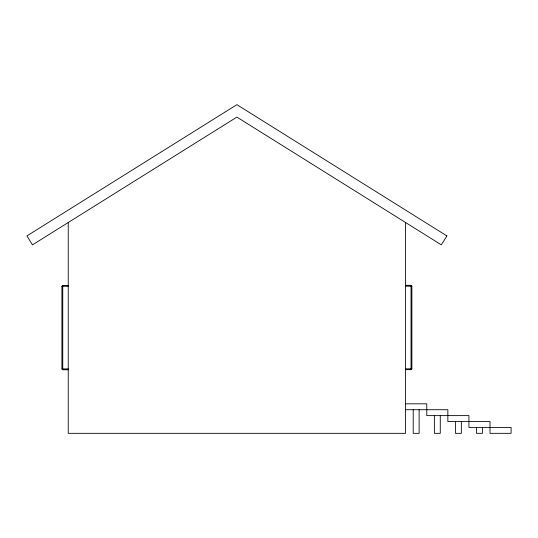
<?xml version="1.0" encoding="UTF-8"?>
<svg xmlns="http://www.w3.org/2000/svg" width="538" height="538" viewBox="0 0 538 538"><rect width="100%" height="100%" fill="white"/><g stroke="black" fill="none" stroke-linecap="round" stroke-linejoin="round"><path stroke-width="0.81" d="M68.239 369.754L62.758 369.754L61.917 368.913L61.917 286.27L62.758 285.429L68.239 285.429M405.551 369.66L411.032 369.66L411.879 368.819L411.879 286.176L411.032 285.335L405.551 285.335M405.551 286.176L411.879 286.176M61.917 286.27L68.239 286.27M405.551 368.819L411.879 368.819M61.917 368.913L68.239 368.913M405.551 403.816L426.775 403.816L426.775 415.618L468.934 415.618L468.934 427.428L511.1 427.428L511.1 433.332L490.017 433.332L490.017 421.523L447.851 421.523L447.851 409.721L405.551 409.721M482.404 427.428L482.438 433.332L476.5 433.332L476.5 427.428M461.348 421.523L461.355 433.332L455.451 433.332L455.451 421.523M440.272 415.618L440.286 433.332L434.374 433.332L434.374 415.618M419.115 409.721L419.129 433.332L413.211 433.332L413.224 409.721M411.032 285.335L411.032 369.66M405.551 222.51L405.551 433.332L68.239 433.332L68.239 222.51M62.758 285.429L62.758 369.754M446.896 235.92L441.308 244.857L236.895 117.102L32.488 244.857L26.9 235.92L236.895 104.668L446.896 235.92"/></g></svg>
